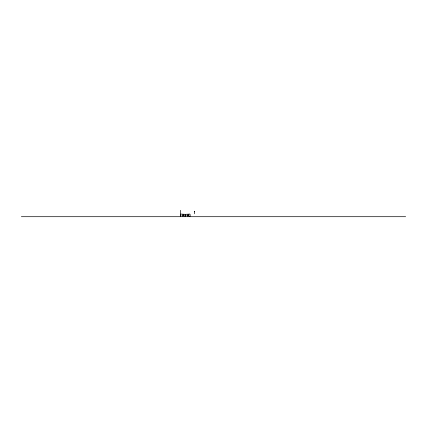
<?xml version="1.0" encoding="UTF-8"?>
<svg xmlns="http://www.w3.org/2000/svg" width="427" height="427" viewBox="0 0 427 427"><rect width="100%" height="100%" fill="white"/><g stroke="black" fill="none" stroke-linecap="round" stroke-linejoin="round"><path stroke-width="0.64" d="M185.019 216.702L185.27 216.425L185.649 216.702M189.908 216.702L190.223 215.117L189.908 214.066L185.27 214.343L180.76 214.066L180.445 214.343M183.247 215.144L184.074 214.866L183.573 215.229C185.185 216.985 183.044 215.165 182.409 216.089C181.534 215.432 182.201 214.445 183.247 215.144L183.247 215.688M188.136 215.144L188.964 214.866L188.462 215.229C190.122 217.023 187.837 215.112 187.207 216.115C186.535 215.229 187.074 214.546 188.136 215.144L188.136 215.688M180.445 215.117L180.744 215.315L180.445 215.651M180.445 216.425L180.76 216.702M21.35 216.702L405.65 216.702M194.461 211.258L194.461 211.883L194.386 211.258M194.461 211.995L194.461 213.799M185.334 214.343L185.334 215.117M185.334 215.651L185.334 216.425M180.445 210.297L180.445 216.702M185.072 215.24C185.11 216.356 186.183 214.744 185.072 215.24"/></g></svg>
